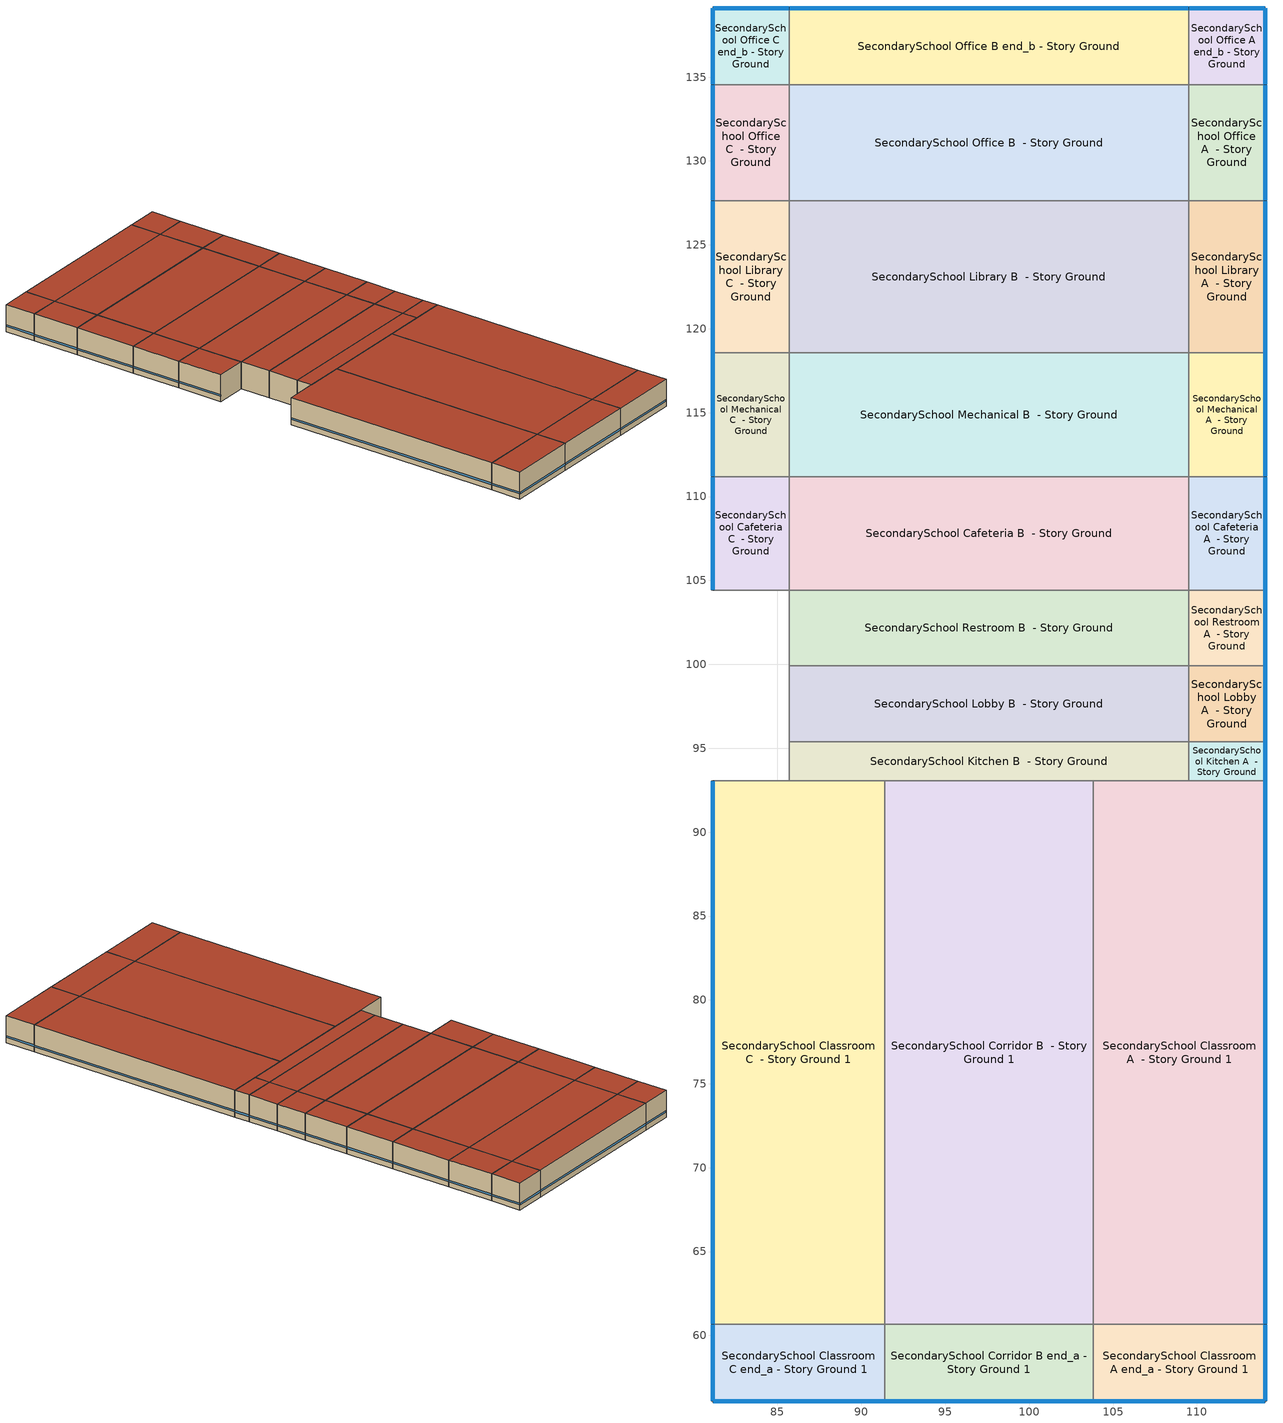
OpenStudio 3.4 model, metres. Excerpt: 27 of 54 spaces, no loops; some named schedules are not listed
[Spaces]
SecondarySchool Classroom A end_a - Story Ground 1
 floor ground (Foundation F 126 Perim 1482 Area 4684): 114.08,56.09 103.83,56.09 103.83,60.67 114.08,60.67 z0
 wall outside: 103.83,56.09 114.08,56.09 114.08,60.67 z0:3.96
 wall to SecondarySchool Corridor B end_a - Story Ground 1: 103.83,60.67 103.83,56.09 z0:3.96
 wall to SecondarySchool Classroom A  - Story Ground 1: 114.08,60.67 103.83,60.67 z0:3.96
 window (Window U-1.01 SHGC 0.74): 103.86,56.09 114.05,56.09 / 114.08,56.12 114.08,60.64 z0.76:1
 roof outside: 114.08,60.67 103.83,60.67 103.83,56.09 114.08,56.09 z3.96
SecondarySchool Corridor B end_a - Story Ground 1
 floor ground (Foundation F 126 Perim 1245 Area 5693): 103.83,56.09 91.38,56.09 91.38,60.67 103.83,60.67 z0
 wall outside: 91.38,56.09 103.83,56.09 z0:3.96
 wall to SecondarySchool Classroom C end_a - Story Ground 1: 91.38,60.67 91.38,56.09 z0:3.96
 wall to SecondarySchool Corridor B  - Story Ground 1: 103.83,60.67 91.38,60.67 z0:3.96
 window (Window U-1.01 SHGC 0.74): 91.41,56.09 103.81,56.09 z0.76:1
 roof outside: 103.83,60.67 91.38,60.67 91.38,56.09 103.83,56.09 z3.96
SecondarySchool Classroom C end_a - Story Ground 1
 floor ground (Foundation F 126 Perim 1482 Area 4684): 91.38,56.09 81.14,56.09 81.14,60.67 91.38,60.67 z0
 wall outside: 81.14,60.67 81.14,56.09 91.38,56.09 z0:3.96
 wall to SecondarySchool Classroom C  - Story Ground 1: 91.38,60.67 81.14,60.67 z0:3.96
 window (Window U-1.01 SHGC 0.74): 81.16,56.09 91.36,56.09 / 81.14,60.64 81.14,56.12 z0.76:1
 roof outside: 91.38,60.67 81.14,60.67 81.14,56.09 91.38,56.09 z3.96
SecondarySchool Classroom A  - Story Ground 1
 floor ground (Foundation F 126 Perim 3238 Area 33173): 114.08,60.67 103.83,60.67 103.83,93.05 114.08,93.05 z0
 wall outside: 114.08,60.67 114.08,93.05 z0:3.96
 wall to SecondarySchool Corridor B  - Story Ground 1: 103.83,93.05 103.83,60.67 z0:3.96
 wall to SecondarySchool Kitchen A  - Story Ground: 114.08,93.05 109.5,93.05 z0:3.96
 wall to SecondarySchool Kitchen B  - Story Ground: 109.5,93.05 103.83,93.05 z0:3.96
 window (Window U-1.01 SHGC 0.74): 114.08,60.69 114.08,93.02 z0.76:1
 roof outside: 114.08,93.05 103.83,93.05 103.83,60.67 114.08,60.67 z3.96
SecondarySchool Corridor B  - Story Ground 1
 floor ground (Foundation F 126 Perim 0 Area 40319): 103.83,60.67 91.38,60.67 91.38,93.05 103.83,93.05 z0
 wall to SecondarySchool Classroom C  - Story Ground 1: 91.38,93.05 91.38,60.67 z0:3.96
 wall to SecondarySchool Kitchen B  - Story Ground: 103.83,93.05 91.38,93.05 z0:3.96
 roof outside: 103.83,93.05 91.38,93.05 91.38,60.67 103.83,60.67 z3.96
SecondarySchool Classroom C  - Story Ground 1
 floor ground (Foundation F 126 Perim 3238 Area 33173): 91.38,60.67 81.14,60.67 81.14,93.05 91.38,93.05 z0
 wall outside: 81.14,93.05 81.14,60.67 z0:3.96
 wall to SecondarySchool Kitchen B  - Story Ground: 91.38,93.05 85.71,93.05 z0:3.96
 wall to SecondarySchool Kitchen C  - Story Ground: 85.71,93.05 81.14,93.05 z0:3.96
 window (Window U-1.01 SHGC 0.74): 81.14,93.02 81.14,60.69 z0.76:1
 roof outside: 91.38,93.05 81.14,93.05 81.14,60.67 91.38,60.67 z3.96
SecondarySchool Kitchen A  - Story Ground
 floor ground (Foundation F 126 Perim 233 Area 1064): 114.08,93.05 109.5,93.05 109.5,95.37 114.08,95.37 z0
 wall outside: 114.08,93.05 114.08,95.37 z0:3.96
 wall to SecondarySchool Kitchen B  - Story Ground: 109.5,95.37 109.5,93.05 z0:3.96
 wall to SecondarySchool Lobby A  - Story Ground: 114.08,95.37 109.5,95.37 z0:3.96
 window (Window U-1.01 SHGC 0.74): 114.08,93.07 114.08,95.35 z0.76:1.01
 roof outside: 114.08,95.37 109.5,95.37 109.5,93.05 114.08,93.05 z3.96
SecondarySchool Kitchen B  - Story Ground
 floor ground (Foundation F 126 Perim 0 Area 5537): 109.5,93.05 85.71,93.05 85.71,95.37 109.5,95.37 z0
 wall to SecondarySchool Kitchen C  - Story Ground: 85.71,95.37 85.71,93.05 z0:3.96
 wall to SecondarySchool Lobby B  - Story Ground: 109.5,95.37 85.71,95.37 z0:3.96
 roof outside: 109.5,95.37 85.71,95.37 85.71,93.05 109.5,93.05 z3.96
SecondarySchool Lobby A  - Story Ground
 floor ground (Foundation F 126 Perim 453 Area 207): 114.08,95.37 109.5,95.37 109.5,99.9 114.08,99.9 z0
 wall outside: 114.08,95.37 114.08,99.9 z0:3.96
 wall to SecondarySchool Lobby B  - Story Ground: 109.5,99.9 109.5,95.37 z0:3.96
 wall to SecondarySchool Restroom A  - Story Ground: 114.08,99.9 109.5,99.9 z0:3.96
 window (Window U-1.01 SHGC 0.74): 114.08,95.4 114.08,99.88 z0.76:1
 roof outside: 114.08,99.9 109.5,99.9 109.5,95.37 114.08,95.37 z3.96
SecondarySchool Lobby B  - Story Ground
 floor ground (Foundation F 126 Perim 0 Area 10772): 109.5,95.37 85.71,95.37 85.71,99.9 109.5,99.9 z0
 wall to SecondarySchool Lobby C  - Story Ground: 85.71,99.9 85.71,95.37 z0:3.96
 wall to SecondarySchool Restroom B  - Story Ground: 109.5,99.9 85.71,99.9 z0:3.96
 roof outside: 109.5,99.9 85.71,99.9 85.71,95.37 109.5,95.37 z3.96
SecondarySchool Restroom A  - Story Ground
 floor ground (Foundation F 126 Perim 453 Area 207): 114.08,99.9 109.5,99.9 109.5,104.43 114.08,104.43 z0
 wall outside: 114.08,99.9 114.08,104.43 z0:3.96
 wall to SecondarySchool Restroom B  - Story Ground: 109.5,104.43 109.5,99.9 z0:3.96
 wall to SecondarySchool Cafeteria A  - Story Ground: 114.08,104.43 109.5,104.43 z0:3.96
 window (Window U-1.01 SHGC 0.74): 114.08,99.93 114.08,104.4 z0.76:1
 roof outside: 114.08,104.43 109.5,104.43 109.5,99.9 114.08,99.9 z3.96
SecondarySchool Restroom B  - Story Ground
 floor ground (Foundation F 126 Perim 0 Area 10772): 109.5,99.9 85.71,99.9 85.71,104.43 109.5,104.43 z0
 wall to SecondarySchool Restroom C  - Story Ground: 85.71,104.43 85.71,99.9 z0:3.96
 wall to SecondarySchool Cafeteria B  - Story Ground: 109.5,104.43 85.71,104.43 z0:3.96
 roof outside: 109.5,104.43 85.71,104.43 85.71,99.9 109.5,99.9 z3.96
SecondarySchool Cafeteria A  - Story Ground
 floor ground (Foundation F 126 Perim 675 Area 3085): 114.08,104.43 109.5,104.43 109.5,111.18 114.08,111.18 z0
 wall outside: 114.08,104.43 114.08,111.18 z0:3.96
 wall to SecondarySchool Cafeteria B  - Story Ground: 109.5,111.18 109.5,104.43 z0:3.96
 wall to SecondarySchool Mechanical A  - Story Ground: 114.08,111.18 109.5,111.18 z0:3.96
 window (Window U-1.01 SHGC 0.74): 114.08,104.45 114.08,111.15 z0.76:1
 roof outside: 114.08,111.18 109.5,111.18 109.5,104.43 114.08,104.43 z3.96
SecondarySchool Cafeteria B  - Story Ground
 floor ground (Foundation F 126 Perim 0 Area 16057): 109.5,104.43 85.71,104.43 85.71,111.18 109.5,111.18 z0
 wall to SecondarySchool Cafeteria C  - Story Ground: 85.71,111.18 85.71,104.43 z0:3.96
 wall to SecondarySchool Mechanical B  - Story Ground: 109.5,111.18 85.71,111.18 z0:3.96
 roof outside: 109.5,111.18 85.71,111.18 85.71,104.43 109.5,104.43 z3.96
SecondarySchool Cafeteria C  - Story Ground
 floor ground (Foundation F 126 Perim 675 Area 3085): 85.71,104.43 81.14,104.43 81.14,111.18 85.71,111.18 z0
 wall outside: 81.14,111.18 81.14,104.43 z0:3.96
 wall to SecondarySchool Restroom C  - Story Ground: 81.14,104.43 85.71,104.43 z0:3.96
 wall to SecondarySchool Mechanical C  - Story Ground: 85.71,111.18 81.14,111.18 z0:3.96
 window (Window U-1.01 SHGC 0.74): 81.14,111.15 81.14,104.45 z0.76:1
 roof outside: 85.71,111.18 81.14,111.18 81.14,104.43 85.71,104.43 z3.96
SecondarySchool Mechanical A  - Story Ground
 floor ground (Foundation F 126 Perim 738 Area 3375): 114.08,111.18 109.5,111.18 109.5,118.56 114.08,118.56 z0
 wall outside: 114.08,111.18 114.08,118.56 z0:3.96
 wall to SecondarySchool Mechanical B  - Story Ground: 109.5,118.56 109.5,111.18 z0:3.96
 wall to SecondarySchool Library A  - Story Ground: 114.08,118.56 109.5,118.56 z0:3.96
 window (Window U-1.01 SHGC 0.74): 114.08,111.2 114.08,118.53 z0.76:1
 roof outside: 114.08,118.56 109.5,118.56 109.5,111.18 114.08,111.18 z3.96
SecondarySchool Mechanical B  - Story Ground
 floor ground (Foundation F 126 Perim 0 Area 17567): 109.5,111.18 85.71,111.18 85.71,118.56 109.5,118.56 z0
 wall to SecondarySchool Mechanical C  - Story Ground: 85.71,118.56 85.71,111.18 z0:3.96
 wall to SecondarySchool Library B  - Story Ground: 109.5,118.56 85.71,118.56 z0:3.96
 roof outside: 109.5,118.56 85.71,118.56 85.71,111.18 109.5,111.18 z3.96
SecondarySchool Mechanical C  - Story Ground
 floor ground (Foundation F 126 Perim 738 Area 3375): 85.71,111.18 81.14,111.18 81.14,118.56 85.71,118.56 z0
 wall outside: 81.14,118.56 81.14,111.18 z0:3.96
 wall to SecondarySchool Library C  - Story Ground: 85.71,118.56 81.14,118.56 z0:3.96
 window (Window U-1.01 SHGC 0.74): 81.14,118.53 81.14,111.2 z0.76:1
 roof outside: 85.71,118.56 81.14,118.56 81.14,111.18 85.71,111.18 z3.96
SecondarySchool Library A  - Story Ground
 floor ground (Foundation F 126 Perim 907 Area 4149): 114.08,118.56 109.5,118.56 109.5,127.63 114.08,127.63 z0
 wall outside: 114.08,118.56 114.08,127.63 z0:3.96
 wall to SecondarySchool Library B  - Story Ground: 109.5,127.63 109.5,118.56 z0:3.96
 wall to SecondarySchool Office A  - Story Ground: 114.08,127.63 109.5,127.63 z0:3.96
 window (Window U-1.01 SHGC 0.74): 114.08,118.58 114.08,127.61 z0.76:1
 roof outside: 114.08,127.63 109.5,127.63 109.5,118.56 114.08,118.56 z3.96
SecondarySchool Library B  - Story Ground
 floor ground (Foundation F 126 Perim 0 Area 21594): 109.5,118.56 85.71,118.56 85.71,127.63 109.5,127.63 z0
 wall to SecondarySchool Library C  - Story Ground: 85.71,127.63 85.71,118.56 z0:3.96
 wall to SecondarySchool Office B  - Story Ground: 109.5,127.63 85.71,127.63 z0:3.96
 roof outside: 109.5,127.63 85.71,127.63 85.71,118.56 109.5,118.56 z3.96
SecondarySchool Library C  - Story Ground
 floor ground (Foundation F 126 Perim 907 Area 4149): 85.71,118.56 81.14,118.56 81.14,127.63 85.71,127.63 z0
 wall outside: 81.14,127.63 81.14,118.56 z0:3.96
 wall to SecondarySchool Office C  - Story Ground: 85.71,127.63 81.14,127.63 z0:3.96
 window (Window U-1.01 SHGC 0.74): 81.14,127.61 81.14,118.58 z0.76:1
 roof outside: 85.71,127.63 81.14,127.63 81.14,118.56 85.71,118.56 z3.96
SecondarySchool Office A  - Story Ground
 floor ground (Foundation F 126 Perim 691 Area 3161): 114.08,127.63 109.5,127.63 109.5,134.55 114.08,134.55 z0
 wall outside: 114.08,127.63 114.08,134.55 z0:3.96
 wall to SecondarySchool Office B  - Story Ground: 109.5,134.55 109.5,127.63 z0:3.96
 wall to SecondarySchool Office A end_b - Story Ground: 114.08,134.55 109.5,134.55 z0:3.96
 window (Window U-1.01 SHGC 0.74): 114.08,127.66 114.08,134.52 z0.76:1
 roof outside: 114.08,134.55 109.5,134.55 109.5,127.63 114.08,127.63 z3.96
SecondarySchool Office B  - Story Ground
 floor ground (Foundation F 126 Perim 0 Area 16452): 109.5,127.63 85.71,127.63 85.71,134.55 109.5,134.55 z0
 wall to SecondarySchool Office C  - Story Ground: 85.71,134.55 85.71,127.63 z0:3.96
 wall to SecondarySchool Office B end_b - Story Ground: 109.5,134.55 85.71,134.55 z0:3.96
 roof outside: 109.5,134.55 85.71,134.55 85.71,127.63 109.5,127.63 z3.96
SecondarySchool Office C  - Story Ground
 floor ground (Foundation F 126 Perim 691 Area 3161): 85.71,127.63 81.14,127.63 81.14,134.55 85.71,134.55 z0
 wall outside: 81.14,134.55 81.14,127.63 z0:3.96
 wall to SecondarySchool Office C end_b - Story Ground: 85.71,134.55 81.14,134.55 z0:3.96
 window (Window U-1.01 SHGC 0.74): 81.14,134.52 81.14,127.66 z0.76:1
 roof outside: 85.71,134.55 81.14,134.55 81.14,127.63 85.71,127.63 z3.96
SecondarySchool Office A end_b - Story Ground
 floor ground (Foundation F 126 Perim 914 Area 209): 114.08,134.55 109.5,134.55 109.5,139.12 114.08,139.12 z0
 wall outside: 114.08,134.55 114.08,139.12 109.5,139.12 z0:3.96
 wall to SecondarySchool Office B end_b - Story Ground: 109.5,139.12 109.5,134.55 z0:3.96
 window (Window U-1.01 SHGC 0.74): 114.08,134.57 114.08,139.09 / 114.05,139.12 109.53,139.12 z0.76:1
 roof outside: 114.08,139.12 109.5,139.12 109.5,134.55 114.08,134.55 z3.96
SecondarySchool Office B end_b - Story Ground
 floor ground (Foundation F 126 Perim 238 Area 10879): 109.5,134.55 85.71,134.55 85.71,139.12 109.5,139.12 z0
 wall outside: 109.5,139.12 85.71,139.12 z0:3.96
 wall to SecondarySchool Office C end_b - Story Ground: 85.71,139.12 85.71,134.55 z0:3.96
 window (Window U-1.01 SHGC 0.74): 109.48,139.12 85.73,139.12 z0.76:1
 roof outside: 109.5,139.12 85.71,139.12 85.71,134.55 109.5,134.55 z3.96
SecondarySchool Office C end_b - Story Ground
 floor ground (Foundation F 126 Perim 914 Area 209): 85.71,134.55 81.14,134.55 81.14,139.12 85.71,139.12 z0
 wall outside: 85.71,139.12 81.14,139.12 81.14,134.55 z0:3.96
 window (Window U-1.01 SHGC 0.74): 81.14,139.09 81.14,134.57 / 85.68,139.12 81.16,139.12 z0.76:1
 roof outside: 85.71,139.12 81.14,139.12 81.14,134.55 85.71,134.55 z3.96
[Site]
Dothan Rgnl_AL_USA: Latitude {deg}=31.32; Longitude {deg}=-85.45; Time Zone {hr}=-6; Elevation {m}=108; Terrain=City
[Site:WaterMainsTemperature]
Calculation Method=Correlation; Annual Average Outdoor Air Temperature {C}=19.6408; Maximum Difference In Monthly Average Outdoor Air Temperatures {deltaC}=19.94
[SizingPeriod:DesignDay] Daily Dry-Bulb Temperature Range {deltaC}=9.9; Barometric Pressure {Pa}=100034; Wind Speed {m/s}=3.5; Wind Direction {deg}=320; Rain Indicator=No; Snow Indicator=No; Day of Month=21; Month=7; Day Type=SummerDesignDay; Daylight Saving Time Indicator=No; Dry-Bulb Temperature Range Modifier Type=DefaultMultipliers; Solar Model Indicator=ASHRAETau; ASHRAE Clear Sky Optical Depth for Beam Irradiance=0.45; ASHRAE Clear Sky Optical Depth for Diffuse Irradiance=2.192
Name | Maximum Dry-Bulb Temperature {C} | Humidity Condition Type | Wetbulb or DewPoint at Maximum Dry-Bulb {C}
Dothan Rgnl Ann Clg .4% Condns DB=>MWB 1 | 35.9 | Wetbulb | 24.5
Dothan Rgnl Ann Clg .4% Condns WB=>MDB 1 | 32.1 | Wetbulb | 26.6
Dothan Rgnl Ann Clg 1% Condns DB=>MWB 1 | 34.1 | Wetbulb | 24.1
Dothan Rgnl Ann Clg 2% Condns DP=>MDB 1 | 27.5 | Dewpoint | 24
[ClimateZones]
Climate Zone Institution Name 1=ASHRAE; Climate Zone Document Name 1=ANSI/ASHRAE Standard 169; Climate Zone Document Year 1=2006; Climate Zone Value 1=ASHRAE 169-2013-3A
[Building]
ComStock DOE Ref Pre-1980|SecondarySchool: Default Construction Set=ComStock DOE Ref Pre-1980 - SecSchl - ASHRAE 169-2013-3A; Default Schedule Set=Building Default Schedule Set; Standards Building Type=SecondarySchool
[Site:GroundTemperature:FCfactorMethod]
January Ground Temperature {C}=16; February Ground Temperature {C}=11.9; March Ground Temperature {C}=7.7; April Ground Temperature {C}=4; May Ground Temperature {C}=7.9; June Ground Temperature {C}=13.8; July Ground Temperature {C}=17.2; August Ground Temperature {C}=20.8; September Ground Temperature {C}=24.8; October Ground Temperature {C}=26.1; November Ground Temperature {C}=26.5; December Ground Temperature {C}=22.5
[Construction:FfactorGroundFloor] F-Factor {W/m-K}=1.26344
Name | Area {m2} | PerimeterExposed {m}
Foundation F 126 Perim 914 Area 209 | 20.9032 | 9.144
Foundation F 126 Perim 691 Area 3161 | 31.6108 | 6.91401
Foundation F 126 Perim 0 Area 16452 | 164.525 | 0
Foundation F 126 Perim 238 Area 10879 | 108.795 | 23.7959
Foundation F 126 Perim 0 Area 21594 | 215.938 | 0
Foundation F 126 Perim 907 Area 4149 | 41.489 | 9.07458
Foundation F 126 Perim 738 Area 3375 | 33.7521 | 7.38235
Foundation F 126 Perim 233 Area 1064 | 10.6382 | 2.32682
Foundation F 126 Perim 1245 Area 5693 | 56.9268 | 12.4512
Foundation F 126 Perim 1482 Area 4684 | 46.8372 | 14.8163
Foundation F 126 Perim 0 Area 17567 | 175.669 | 0
Foundation F 126 Perim 0 Area 10772 | 107.717 | 0
Foundation F 126 Perim 453 Area 207 | 20.6961 | 4.52671
Foundation F 126 Perim 3238 Area 33173 | 331.733 | 32.3821
Foundation F 126 Perim 0 Area 40319 | 403.195 | 0
Foundation F 126 Perim 0 Area 5537 | 55.3686 | 0
Foundation F 126 Perim 0 Area 16057 | 160.569 | 0
Foundation F 126 Perim 675 Area 3085 | 30.8508 | 6.74776
[DefaultConstructionSet]
ComStock DOE Ref Pre-1980 - SecSchl - ASHRAE 169-2013-3A: Default Exterior Surface Constructions=Default Surface Constructions 1; Default Interior Surface Constructions=Default Surface Constructions 2; Default Ground Contact Surface Constructions=Default Surface Constructions 3; Default Exterior SubSurface Constructions=Default Sub Surface Constructions 1; Default Interior SubSurface Constructions=Default Sub Surface Constructions 2; Interior Partition Construction=Typical Interior Partition
[DefaultSurfaceConstructions]
Name | Floor Construction | Wall Construction | Roof Ceiling Construction
Default Surface Constructions 1 | Typical Insulated Exterior Mass Floor | Typical Insulated Exterior Mass Wall R-4.44 | Typical IEAD Roof R-10.0
Default Surface Constructions 2 | Typical Interior Floor | Typical Interior Wall | Typical Interior Ceiling
Default Surface Constructions 3 | Typical Insulated Carpeted 6in Slab Floor | Typical Insulated Basement Mass Wall
[Construction]
Typical Insulated Exterior Mass Floor: 4 in. Normalweight Concrete Floor, Typical Carpet Pad
Typical IEAD Roof R-10.0: Roof Membrane, Typical Insulation R-8.88, Metal Roof Surface
Typical Interior Floor: 100mm Normalweight concrete floor, CP02 CARPET PAD
Typical Interior Wall: G01 13mm gypsum board, G01 13mm gypsum board
Typical Interior Ceiling: CP02 CARPET PAD, 100mm Normalweight concrete floor
Typical Insulated Carpeted 6in Slab Floor: 6 in. Normalweight Concrete Floor, Typical Carpet Pad
Typical Insulated Basement Mass Wall: 8 in. Concrete Block Basement Wall
U 1.22 SHGC 0.54 Simple Glazing Window U-1.22 SHGC 0.54: U 1.22 SHGC 0.54 Simple Glazing U-1.22 SHGC 0.54
U 1.22 SHGC 0.54 Simple Glazing Window U-1.22 SHGC 0.54 1: U 1.22 SHGC 0.54 Simple Glazing U-1.22 SHGC 0.54 1
Typical Insulated Metal Door: F08 Metal surface, Typical Insulation R-2.06
U 0.88 SHGC 0.16 Sgl Ref-A-L Clr 6mm: REF A CLEAR LO 6MM
Typical Overhead Door: Typical Insulation R-2.06
Typical Interior Window: Clear 3mm
Typical Interior Door; Typical Interior Partition: G05 25mm wood
Typical Insulated Exterior Mass Wall R-4.44: 1IN Stucco, 8IN CONCRETE HW RefBldg, Typical Insulation R-2.06, 1/2IN Gypsum
InteriorFurnishings 1: Std Wood 6inch 1
Window U-1.01 SHGC 0.74: Simple Glazing Single - No LowE - Clear - Aluminum
[Material] Thermal Absorptance=0.9
Name | Roughness | Thickness {m} | Conductivity {W/m-K} | Density {kg/m3} | Specific Heat {J/kg-K} | Solar Absorptance | Visible Absorptance
4 in. Normalweight Concrete Floor | MediumRough | 0.1016 | 2.31 | 2322 | 832 | 0.7 | 0.7
Roof Membrane | VeryRough | 0.0095 | 0.16 | 1121.29 | 1460 | 0.7 | 0.7
Metal Roof Surface; F08 Metal surface | Smooth | 0.0008 | 45.28 | 7824 | 500 | 0.7 | 0.7
100mm Normalweight concrete floor | MediumRough | 0.1016 | 2.31045 | 2322 | 832.557 | 0.7 | 0.7
G01 13mm gypsum board | Smooth | 0.0127 | 0.160031 | 800.001 | 1090.73 | 0.7 | 0.5
6 in. Normalweight Concrete Floor | MediumRough | 0.1524 | 2.31 | 2322 | 832 | 0.7 | 0.7
8 in. Concrete Block Basement Wall | MediumRough | 0.2032 | 1.326 | 1842 | 912 | 0.7 | 0.7
G05 25mm wood | MediumSmooth | 0.0254 | 0.15 | 608 | 1630 | 0.5 | 0.5
1IN Stucco | Smooth | 0.0253 | 0.6918 | 1858 | 837 | 0.7 | 0.92
8IN CONCRETE HW RefBldg | Rough | 0.2032 | 1.311 | 2240 | 836.8 | 0.7 | 0.7
1/2IN Gypsum | Smooth | 0.0127 | 0.16 | 784.9 | 830 | 0.4 | 0.4
Std Wood 6inch 1 | MediumSmooth | 0.15 | 0.12 | 540 | 1210 | 0.7 | 0.7
[Material:NoMass] Roughness=Smooth; Thermal Absorptance=0.9; Solar Absorptance=0.7
Name | Thermal Resistance {m2-K/W} | Visible Absorptance
Typical Carpet Pad; CP02 CARPET PAD | 0.21648 | 0.8
Typical Insulation R-8.88 | 1.56434 | 0.7
Typical Insulation R-2.06 | 0.362076 | 0.7
[DefaultSubSurfaceConstructions]
Name | Fixed Window Construction | Operable Window Construction | Door Construction | Glass Door Construction | Overhead Door Construction | Tubular Daylight Dome Construction | Tubular Daylight Diffuser Construction
Default Sub Surface Constructions 1 | U 1.22 SHGC 0.54 Simple Glazing Window U-1.22 SHGC 0.54 | U 1.22 SHGC 0.54 Simple Glazing Window U-1.22 SHGC 0.54 1 | Typical Insulated Metal Door | U 0.88 SHGC 0.16 Sgl Ref-A-L Clr 6mm | Typical Overhead Door | Typical Interior Window | Typical Interior Window
Default Sub Surface Constructions 2 | Typical Interior Window | Typical Interior Window | Typical Interior Door
[WindowMaterial:SimpleGlazingSystem]
Name | U-Factor {W/m2-K} | Solar Heat Gain Coefficient | Visible Transmittance
U 1.22 SHGC 0.54 Simple Glazing U-1.22 SHGC 0.54; U 1.22 SHGC 0.54 Simple Glazing U-1.22 SHGC 0.54 1 | 6.92748 | 0.54 | 0.38
Simple Glazing Single - No LowE - Clear - Aluminum | 5.73505 | 0.744 | 0.754
[WindowMaterial:Glazing] Optical Data Type=SpectralAverage; Infrared Transmittance at Normal Incidence=0; Front Side Infrared Hemispherical Emissivity=0.84; Conductivity {W/m-K}=0.9; Dirt Correction Factor for Solar and Visible Transmittance=1; Solar Diffusing=No
Name | Thickness {m} | Solar Transmittance at Normal Incidence | Front Side Solar Reflectance at Normal Incidence | Back Side Solar Reflectance at Normal Incidence | Visible Transmittance at Normal Incidence | Front Side Visible Reflectance at Normal Incidence | Back Side Visible Reflectance at Normal Incidence | Back Side Infrared Hemispherical Emissivity
REF A CLEAR LO 6MM | 0.006 | 0.066 | 0.341 | 0.493 | 0.08 | 0.41 | 0.37 | 0.4
Clear 3mm | 0.003 | 0.837 | 0.075 | 0.075 | 0.898 | 0.081 | 0.081 | 0.84
[SpaceType] Standards Building Type=SecondarySchool
Name | Default Schedule Set | Design Specification Outdoor Air Object | Standards Space Type
SecondarySchool Kitchen - ComStock DOE Ref Pre-1980 | SecondarySchool Kitchen Schedule Set | SecondarySchool Kitchen Ventilation | Kitchen
SecondarySchool Lobby - ComStock DOE Ref Pre-1980 | SecondarySchool Lobby Schedule Set | SecondarySchool Lobby Ventilation | Lobby
SecondarySchool Restroom - ComStock DOE Ref Pre-1980 | SecondarySchool Restroom Schedule Set | SecondarySchool Restroom Ventilation | Restroom
SecondarySchool Cafeteria - ComStock DOE Ref Pre-1980 | SecondarySchool Cafeteria Schedule Set | SecondarySchool Cafeteria Ventilation | Cafeteria
SecondarySchool Mechanical - ComStock DOE Ref Pre-1980 | SecondarySchool Mechanical Schedule Set | SecondarySchool Mechanical Ventilation | Mechanical
SecondarySchool Library - ComStock DOE Ref Pre-1980 | SecondarySchool Library Schedule Set | SecondarySchool Library Ventilation | Library
SecondarySchool Office - ComStock DOE Ref Pre-1980 | SecondarySchool Office Schedule Set | SecondarySchool Office Ventilation | Office
SecondarySchool Corridor - ComStock DOE Ref Pre-1980 | SecondarySchool Corridor Schedule Set | SecondarySchool Corridor Ventilation | Corridor
SecondarySchool Classroom - ComStock DOE Ref Pre-1980 | SecondarySchool Classroom Schedule Set | SecondarySchool Classroom Ventilation | Classroom
[BuildingStory]
Story Ground: Nominal Z Coordinate {m}=0; Nominal Floor to Floor Height {m}=3.9624
[Space] Building Story=Story Ground
Name | Space Type | Thermal Zone
SecondarySchool Classroom A end_a - Story Ground 1 | SecondarySchool Classroom - ComStock DOE Ref Pre-1980 | Zone SecondarySchool Classroom A end_a - Story Ground 1
SecondarySchool Corridor B end_a - Story Ground 1 | SecondarySchool Corridor - ComStock DOE Ref Pre-1980 | Zone SecondarySchool Corridor B end_a - Story Ground 1
SecondarySchool Classroom C end_a - Story Ground 1 | SecondarySchool Classroom - ComStock DOE Ref Pre-1980 | Zone SecondarySchool Classroom C end_a - Story Ground 1
SecondarySchool Classroom A  - Story Ground 1 | SecondarySchool Classroom - ComStock DOE Ref Pre-1980 | Zone SecondarySchool Classroom A  - Story Ground 1
SecondarySchool Corridor B  - Story Ground 1 | SecondarySchool Corridor - ComStock DOE Ref Pre-1980 | Zone SecondarySchool Corridor B  - Story Ground 1
SecondarySchool Classroom C  - Story Ground 1 | SecondarySchool Classroom - ComStock DOE Ref Pre-1980 | Zone SecondarySchool Classroom C  - Story Ground 1
SecondarySchool Kitchen A  - Story Ground | SecondarySchool Kitchen - ComStock DOE Ref Pre-1980 | Zone SecondarySchool Kitchen A  - Story Ground
SecondarySchool Kitchen B  - Story Ground | SecondarySchool Kitchen - ComStock DOE Ref Pre-1980 | Zone SecondarySchool Kitchen B  - Story Ground
SecondarySchool Lobby A  - Story Ground | SecondarySchool Lobby - ComStock DOE Ref Pre-1980 | Zone SecondarySchool Lobby A  - Story Ground
SecondarySchool Lobby B  - Story Ground | SecondarySchool Lobby - ComStock DOE Ref Pre-1980 | Zone SecondarySchool Lobby B  - Story Ground
SecondarySchool Restroom A  - Story Ground | SecondarySchool Restroom - ComStock DOE Ref Pre-1980 | Zone SecondarySchool Restroom A  - Story Ground
SecondarySchool Restroom B  - Story Ground | SecondarySchool Restroom - ComStock DOE Ref Pre-1980 | Zone SecondarySchool Restroom B  - Story Ground
SecondarySchool Cafeteria A  - Story Ground | SecondarySchool Cafeteria - ComStock DOE Ref Pre-1980 | Zone SecondarySchool Cafeteria A  - Story Ground
SecondarySchool Cafeteria B  - Story Ground | SecondarySchool Cafeteria - ComStock DOE Ref Pre-1980 | Zone SecondarySchool Cafeteria B  - Story Ground
SecondarySchool Cafeteria C  - Story Ground | SecondarySchool Cafeteria - ComStock DOE Ref Pre-1980 | Zone SecondarySchool Cafeteria C  - Story Ground
SecondarySchool Mechanical A  - Story Ground | SecondarySchool Mechanical - ComStock DOE Ref Pre-1980 | Zone SecondarySchool Mechanical A  - Story Ground
SecondarySchool Mechanical B  - Story Ground | SecondarySchool Mechanical - ComStock DOE Ref Pre-1980 | Zone SecondarySchool Mechanical B  - Story Ground
SecondarySchool Mechanical C  - Story Ground | SecondarySchool Mechanical - ComStock DOE Ref Pre-1980 | Zone SecondarySchool Mechanical C  - Story Ground
SecondarySchool Library A  - Story Ground | SecondarySchool Library - ComStock DOE Ref Pre-1980 | Zone SecondarySchool Library A  - Story Ground
SecondarySchool Library B  - Story Ground | SecondarySchool Library - ComStock DOE Ref Pre-1980 | Zone SecondarySchool Library B  - Story Ground
SecondarySchool Library C  - Story Ground | SecondarySchool Library - ComStock DOE Ref Pre-1980 | Zone SecondarySchool Library C  - Story Ground
SecondarySchool Office A  - Story Ground | SecondarySchool Office - ComStock DOE Ref Pre-1980 | Zone SecondarySchool Office A  - Story Ground
SecondarySchool Office B  - Story Ground | SecondarySchool Office - ComStock DOE Ref Pre-1980 | Zone SecondarySchool Office B  - Story Ground
SecondarySchool Office C  - Story Ground | SecondarySchool Office - ComStock DOE Ref Pre-1980 | Zone SecondarySchool Office C  - Story Ground
SecondarySchool Office A end_b - Story Ground | SecondarySchool Office - ComStock DOE Ref Pre-1980 | Zone SecondarySchool Office A end_b - Story Ground
SecondarySchool Office B end_b - Story Ground | SecondarySchool Office - ComStock DOE Ref Pre-1980 | Zone SecondarySchool Office B end_b - Story Ground
SecondarySchool Office C end_b - Story Ground | SecondarySchool Office - ComStock DOE Ref Pre-1980 | Zone SecondarySchool Office C end_b - Story Ground
[ThermalZone] Multiplier=1; Use Ideal Air Loads=No
Name | Thermostat
Zone SecondarySchool Classroom A end_a - Story Ground 1 | SecondarySchool Classroom - ComStock DOE Ref Pre-1980 Thermostat 3
Zone SecondarySchool Corridor B end_a - Story Ground 1 | SecondarySchool Corridor - ComStock DOE Ref Pre-1980 Thermostat 3
Zone SecondarySchool Classroom C end_a - Story Ground 1 | SecondarySchool Classroom - ComStock DOE Ref Pre-1980 Thermostat 8
Zone SecondarySchool Classroom A  - Story Ground 1 | SecondarySchool Classroom - ComStock DOE Ref Pre-1980 Thermostat 1
Zone SecondarySchool Corridor B  - Story Ground 1 | SecondarySchool Corridor - ComStock DOE Ref Pre-1980 Thermostat 1
Zone SecondarySchool Classroom C  - Story Ground 1 | SecondarySchool Classroom - ComStock DOE Ref Pre-1980 Thermostat 6
Zone SecondarySchool Kitchen A  - Story Ground | SecondarySchool Kitchen - ComStock DOE Ref Pre-1980 Thermostat
Zone SecondarySchool Kitchen B  - Story Ground | SecondarySchool Kitchen - ComStock DOE Ref Pre-1980 Thermostat 1
Zone SecondarySchool Lobby A  - Story Ground | SecondarySchool Lobby - ComStock DOE Ref Pre-1980 Thermostat
Zone SecondarySchool Lobby B  - Story Ground | SecondarySchool Lobby - ComStock DOE Ref Pre-1980 Thermostat 1
Zone SecondarySchool Restroom A  - Story Ground | SecondarySchool Restroom - ComStock DOE Ref Pre-1980 Thermostat
Zone SecondarySchool Restroom B  - Story Ground | SecondarySchool Restroom - ComStock DOE Ref Pre-1980 Thermostat 1
Zone SecondarySchool Cafeteria A  - Story Ground | SecondarySchool Cafeteria - ComStock DOE Ref Pre-1980 Thermostat
Zone SecondarySchool Cafeteria B  - Story Ground | SecondarySchool Cafeteria - ComStock DOE Ref Pre-1980 Thermostat 1
Zone SecondarySchool Cafeteria C  - Story Ground | SecondarySchool Cafeteria - ComStock DOE Ref Pre-1980 Thermostat 2
Zone SecondarySchool Mechanical A  - Story Ground | SecondarySchool Mechanical - ComStock DOE Ref Pre-1980 Thermostat
Zone SecondarySchool Mechanical B  - Story Ground | SecondarySchool Mechanical - ComStock DOE Ref Pre-1980 Thermostat 1
Zone SecondarySchool Mechanical C  - Story Ground | SecondarySchool Mechanical - ComStock DOE Ref Pre-1980 Thermostat 2
Zone SecondarySchool Library A  - Story Ground | SecondarySchool Library - ComStock DOE Ref Pre-1980 Thermostat
Zone SecondarySchool Library B  - Story Ground | SecondarySchool Library - ComStock DOE Ref Pre-1980 Thermostat 1
Zone SecondarySchool Library C  - Story Ground | SecondarySchool Library - ComStock DOE Ref Pre-1980 Thermostat 2
Zone SecondarySchool Office A  - Story Ground | SecondarySchool Office - ComStock DOE Ref Pre-1980 Thermostat
Zone SecondarySchool Office B  - Story Ground | SecondarySchool Office - ComStock DOE Ref Pre-1980 Thermostat 2
Zone SecondarySchool Office C  - Story Ground | SecondarySchool Office - ComStock DOE Ref Pre-1980 Thermostat 4
Zone SecondarySchool Office A end_b - Story Ground | SecondarySchool Office - ComStock DOE Ref Pre-1980 Thermostat 1
Zone SecondarySchool Office B end_b - Story Ground | SecondarySchool Office - ComStock DOE Ref Pre-1980 Thermostat 3
Zone SecondarySchool Office C end_b - Story Ground | SecondarySchool Office - ComStock DOE Ref Pre-1980 Thermostat 5
[People:Definition] Number of People Calculation Method=People/Area; Fraction Radiant=0.3
Name | People per Space Floor Area {person/m2}
SecondarySchool Cafeteria People Definition | 0.71946
SecondarySchool Classroom People Definition | 0.249938
SecondarySchool Corridor People Definition | 0.100212
SecondarySchool Kitchen People Definition | 0.166625
SecondarySchool Library People Definition | 0.229702
SecondarySchool Mechanical People Definition | 0.0100104
SecondarySchool Office People Definition | 0.0500522
SecondarySchool Restroom People Definition | 0.0999967
[People] Work Efficiency Schedule=Work Efficiency Schedule; Clothing Insulation Schedule=Clothing Schedule; Air Velocity Schedule=Air Velocity Schedule; Multiplier=1
Name | People Definition | Space or SpaceType
SecondarySchool Cafeteria People | SecondarySchool Cafeteria People Definition | SecondarySchool Cafeteria - ComStock DOE Ref Pre-1980
SecondarySchool Classroom People | SecondarySchool Classroom People Definition | SecondarySchool Classroom - ComStock DOE Ref Pre-1980
SecondarySchool Corridor People | SecondarySchool Corridor People Definition | SecondarySchool Corridor - ComStock DOE Ref Pre-1980
SecondarySchool Kitchen People | SecondarySchool Kitchen People Definition | SecondarySchool Kitchen - ComStock DOE Ref Pre-1980
SecondarySchool Library People | SecondarySchool Library People Definition | SecondarySchool Library - ComStock DOE Ref Pre-1980
SecondarySchool Mechanical People | SecondarySchool Mechanical People Definition | SecondarySchool Mechanical - ComStock DOE Ref Pre-1980
SecondarySchool Office People | SecondarySchool Office People Definition | SecondarySchool Office - ComStock DOE Ref Pre-1980
SecondarySchool Restroom People | SecondarySchool Restroom People Definition | SecondarySchool Restroom - ComStock DOE Ref Pre-1980
[Lights:Definition] Design Level Calculation Method=Watts/Area; Fraction Visible=0.2; Return Air Fraction=0
Name | Watts per Space Floor Area {W/m2} | Fraction Radiant
SecondarySchool Classroom - ComStock DOE Ref Pre-1980 General Lights Definition | 5.66011 | 0.365
SecondarySchool Office - ComStock DOE Ref Pre-1980 General Lights Definition | 6.10233 | 0.365
SecondarySchool Corridor - ComStock DOE Ref Pre-1980 General Lights Definition | 2.66834 | 0.365
SecondarySchool Library - ComStock DOE Ref Pre-1980 General Lights Definition | 5.10687 | 0.365
SecondarySchool Library - ComStock DOE Ref Pre-1980 Task Lights Definition | 2.08811 | 0.165
SecondarySchool Mechanical - ComStock DOE Ref Pre-1980 General Lights Definition | 3.55488 | 0.365
SecondarySchool Mechanical - ComStock DOE Ref Pre-1980 Task Lights Definition | 0.569567 | 0.165
SecondarySchool Restroom - ComStock DOE Ref Pre-1980 General Lights Definition | 3.01365 | 0.365
SecondarySchool Restroom - ComStock DOE Ref Pre-1980 Wall Wash Lights Definition | 0.610955 | 0.165
SecondarySchool Cafeteria - ComStock DOE Ref Pre-1980 General Lights Definition | 2.44992 | 0.365
SecondarySchool Cafeteria - ComStock DOE Ref Pre-1980 Task Lights Definition | 0.138386 | 0.165
SecondarySchool Cafeteria - ComStock DOE Ref Pre-1980 Wall Wash Lights Definition | 0.559428 | 0.165
SecondarySchool Lobby - ComStock DOE Ref Pre-1980 General Lights Definition | 1.74481 | 0.365
SecondarySchool Lobby - ComStock DOE Ref Pre-1980 Task Lights Definition | 0.190877 | 0.165
SecondarySchool Lobby - ComStock DOE Ref Pre-1980 Wall Wash Lights Definition | 0.533708 | 0.165
SecondarySchool Kitchen - ComStock DOE Ref Pre-1980 General Lights Definition | 6.49916 | 0.365
SecondarySchool Kitchen - ComStock DOE Ref Pre-1980 Task Lights Definition | 1.63527 | 0.165
[ElectricEquipment:Definition] Design Level Calculation Method=Watts/Area
Name | Watts per Space Floor Area {W/m2} | Fraction Latent | Fraction Radiant | Fraction Lost
SecondarySchool Cafeteria Elec Equip Definition | 1.72652 | 0 | 0.5 | 0
SecondarySchool Classroom Elec Equip Definition | 3.45304 | 0 | 0.5 | 0
SecondarySchool Corridor Elec Equip Definition | 0.854897 | 0 | 0.5 | 0
SecondarySchool Kitchen Elec Equip Definition | 38.3774 | 0.25 | 0.3 | 0.2
SecondarySchool Library Elec Equip Definition; SecondarySchool Lobby Elec Equip Definition; SecondarySchool Office Elec Equip Definition | 0.687635 | 0 | 0.5 | 0
SecondarySchool Mechanical Elec Equip Definition | 1.85847 | 0 | 0.5 | 0
SecondarySchool Restroom Elec Equip Definition | 13.2881 | 0 | 0.5 | 0
[ElectricEquipment] Schedule=Education_School BLDG_EQUIP_EndUseData BPR Adjusted
Name | Electric Equipment Definition | Space or SpaceType
SecondarySchool Cafeteria Elec Equip | SecondarySchool Cafeteria Elec Equip Definition | SecondarySchool Cafeteria - ComStock DOE Ref Pre-1980
SecondarySchool Classroom Elec Equip | SecondarySchool Classroom Elec Equip Definition | SecondarySchool Classroom - ComStock DOE Ref Pre-1980
SecondarySchool Corridor Elec Equip | SecondarySchool Corridor Elec Equip Definition | SecondarySchool Corridor - ComStock DOE Ref Pre-1980
SecondarySchool Kitchen Elec Equip | SecondarySchool Kitchen Elec Equip Definition | SecondarySchool Kitchen - ComStock DOE Ref Pre-1980
SecondarySchool Library Elec Equip | SecondarySchool Library Elec Equip Definition | SecondarySchool Library - ComStock DOE Ref Pre-1980
SecondarySchool Lobby Elec Equip | SecondarySchool Lobby Elec Equip Definition | SecondarySchool Lobby - ComStock DOE Ref Pre-1980
SecondarySchool Mechanical Elec Equip | SecondarySchool Mechanical Elec Equip Definition | SecondarySchool Mechanical - ComStock DOE Ref Pre-1980
SecondarySchool Office Elec Equip | SecondarySchool Office Elec Equip Definition | SecondarySchool Office - ComStock DOE Ref Pre-1980
SecondarySchool Restroom Elec Equip | SecondarySchool Restroom Elec Equip Definition | SecondarySchool Restroom - ComStock DOE Ref Pre-1980
[DesignSpecification:OutdoorAir] Outdoor Air Method=Sum
Name | Outdoor Air Flow per Person {m3/s-person} | Outdoor Air Flow per Floor Area {m3/s-m2}
SecondarySchool Cafeteria Ventilation; SecondarySchool Office Ventilation | 0.00943895
SecondarySchool Classroom Ventilation; SecondarySchool Library Ventilation | 0.00799951
SecondarySchool Corridor Ventilation; SecondarySchool Lobby Ventilation |  | 0.000508
SecondarySchool Kitchen Ventilation |  | 0.0023876
SecondarySchool Mechanical Ventilation |  | 0.000254
SecondarySchool Restroom Ventilation |  | 0.0048768
[DefaultScheduleSet]
Name | Number of People Schedule | People Activity Level Schedule | Lighting Schedule | Electric Equipment Schedule | Infiltration Schedule | Gas Equipment Schedule | Hours of Operation Schedule
SecondarySchool Cafeteria Schedule Set; SecondarySchool Classroom Schedule Set; SecondarySchool Corridor Schedule Set; SecondarySchool Library Schedule Set; SecondarySchool Lobby Schedule Set; SecondarySchool Mechanical Schedule Set; SecondarySchool Restroom Schedule Set | SecondarySchool Bldg Occ | SecondarySchool Activity | Education_School BLDG_LIGHT_EndUseData | Education_School BLDG_EQUIP_EndUseData | SecondarySchool Infil
SecondarySchool Kitchen Schedule Set | SecondarySchool Bldg Occ | SecondarySchool Activity | Education_School BLDG_LIGHT_EndUseData | Education_School BLDG_EQUIP_EndUseData | SecondarySchool Infil | SecondarySchool Kitchen Gas
SecondarySchool Office Schedule Set | SecondarySchool Office Occ | SecondarySchool Activity | Education_School BLDG_LIGHT_EndUseData | Education_School BLDG_EQUIP_EndUseData | SecondarySchool Infil
Building Default Schedule Set |  |  |  |  |  |  | Building Hours of Operation NonResidential
[GasEquipment:Definition]
SecondarySchool Kitchen Gas Equip Definition: Design Level Calculation Method=Watts/Area; Watts per Space Floor Area {W/m2}=1119.56; Fraction Latent=0.1; Fraction Radiant=0.2; Fraction Lost=0.7
[GasEquipment]
SecondarySchool Kitchen Gas Equip: Gas Equipment Definition=SecondarySchool Kitchen Gas Equip Definition; Space or SpaceType=SecondarySchool Kitchen - ComStock DOE Ref Pre-1980
[SpaceInfiltration:DesignFlowRate] Schedule=Always On Discrete; Design Flow Rate Calculation Method=Flow/ExteriorArea; Constant Term Coefficient=0; Temperature Term Coefficient=0; Velocity Term Coefficient=0.224; Velocity Squared Term Coefficient=0
Name | Space or SpaceType | Flow per Exterior Surface Area {m3/s-m2}
SecondarySchool Cafeteria A  - Story Ground Infiltration | SecondarySchool Cafeteria A  - Story Ground | 0.000476001
SecondarySchool Cafeteria C  - Story Ground Infiltration | SecondarySchool Cafeteria C  - Story Ground | 0.000476001
SecondarySchool Classroom A  - Story Ground 1 Infiltration | SecondarySchool Classroom A  - Story Ground 1 | 0.000285947
SecondarySchool Classroom A end_a - Story Ground 1 Infiltration | SecondarySchool Classroom A end_a - Story Ground 1 | 0.000570272
SecondarySchool Classroom C  - Story Ground 1 Infiltration | SecondarySchool Classroom C  - Story Ground 1 | 0.000285947
SecondarySchool Classroom C end_a - Story Ground 1 Infiltration | SecondarySchool Classroom C end_a - Story Ground 1 | 0.000570272
SecondarySchool Corridor B end_a - Story Ground 1 Infiltration | SecondarySchool Corridor B end_a - Story Ground 1 | 0.000476001
SecondarySchool Kitchen A  - Story Ground Infiltration | SecondarySchool Kitchen A  - Story Ground | 0.000476001
SecondarySchool Library A  - Story Ground Infiltration | SecondarySchool Library A  - Story Ground | 0.000476001
SecondarySchool Library C  - Story Ground Infiltration | SecondarySchool Library C  - Story Ground | 0.000476001
SecondarySchool Lobby A  - Story Ground Infiltration | SecondarySchool Lobby A  - Story Ground | 0.000476001
SecondarySchool Mechanical A  - Story Ground Infiltration | SecondarySchool Mechanical A  - Story Ground | 0.000476001
SecondarySchool Mechanical C  - Story Ground Infiltration | SecondarySchool Mechanical C  - Story Ground | 0.000476001
SecondarySchool Office A  - Story Ground Infiltration | SecondarySchool Office A  - Story Ground | 0.000476001
SecondarySchool Office A end_b - Story Ground Infiltration | SecondarySchool Office A end_b - Story Ground | 0.000650147
SecondarySchool Office B end_b - Story Ground Infiltration | SecondarySchool Office B end_b - Story Ground | 0.000476001
SecondarySchool Office C  - Story Ground Infiltration | SecondarySchool Office C  - Story Ground | 0.000476001
SecondarySchool Office C end_b - Story Ground Infiltration | SecondarySchool Office C end_b - Story Ground | 0.000650147
SecondarySchool Restroom A  - Story Ground Infiltration | SecondarySchool Restroom A  - Story Ground | 0.000476001
[Exterior:Lights:Definition]
Name | Design Level {W}
Parking Areas and Drives Def (W/ft^2) | 0.0497494
Building Facades Def (W/ft^2) | 0.25
Main Entries Def (W/ft) | 30
Other Doors Def (W/ft) | 25
[Exterior:Lights] Schedule=Always On Discrete; Control Option=AstronomicalClock
Name | Exterior Lights Definition | Multiplier
Parking Areas and Drives | Parking Areas and Drives Def (W/ft^2) | 29548.9
Building Facades | Building Facades Def (W/ft^2) | 32990.4
Main Entries | Main Entries Def (W/ft) | 120
Other Doors | Other Doors Def (W/ft) | 73.5
[ThermostatSetpoint:DualSetpoint] Heating Setpoint Temperature Schedule=SecondarySchool HtgSetp; Cooling Setpoint Temperature Schedule=SecondarySchool ClgSetp
SecondarySchool Cafeteria - ComStock DOE Ref Pre-1980 Thermostat; SecondarySchool Cafeteria - ComStock DOE Ref Pre-1980 Thermostat 1; SecondarySchool Cafeteria - ComStock DOE Ref Pre-1980 Thermostat 2; SecondarySchool Classroom - ComStock DOE Ref Pre-1980 Thermostat 1; SecondarySchool Classroom - ComStock DOE Ref Pre-1980 Thermostat 3; SecondarySchool Classroom - ComStock DOE Ref Pre-1980 Thermostat 6; SecondarySchool Classroom - ComStock DOE Ref Pre-1980 Thermostat 8; SecondarySchool Corridor - ComStock DOE Ref Pre-1980 Thermostat 1; SecondarySchool Corridor - ComStock DOE Ref Pre-1980 Thermostat 3; SecondarySchool Kitchen - ComStock DOE Ref Pre-1980 Thermostat; SecondarySchool Kitchen - ComStock DOE Ref Pre-1980 Thermostat 1; SecondarySchool Library - ComStock DOE Ref Pre-1980 Thermostat; SecondarySchool Library - ComStock DOE Ref Pre-1980 Thermostat 1; SecondarySchool Library - ComStock DOE Ref Pre-1980 Thermostat 2; SecondarySchool Lobby - ComStock DOE Ref Pre-1980 Thermostat; SecondarySchool Lobby - ComStock DOE Ref Pre-1980 Thermostat 1; SecondarySchool Mechanical - ComStock DOE Ref Pre-1980 Thermostat; SecondarySchool Mechanical - ComStock DOE Ref Pre-1980 Thermostat 1; SecondarySchool Mechanical - ComStock DOE Ref Pre-1980 Thermostat 2; SecondarySchool Office - ComStock DOE Ref Pre-1980 Thermostat; SecondarySchool Office - ComStock DOE Ref Pre-1980 Thermostat 1; SecondarySchool Office - ComStock DOE Ref Pre-1980 Thermostat 2; SecondarySchool Office - ComStock DOE Ref Pre-1980 Thermostat 3; SecondarySchool Office - ComStock DOE Ref Pre-1980 Thermostat 4; SecondarySchool Office - ComStock DOE Ref Pre-1980 Thermostat 5; SecondarySchool Restroom - ComStock DOE Ref Pre-1980 Thermostat; SecondarySchool Restroom - ComStock DOE Ref Pre-1980 Thermostat 1
[InternalMass:Definition]
Internal Mass Definition 2: Construction=InteriorFurnishings 1; Design Level Calculation Method=SurfaceArea/Area; Surface Area per Space Floor Area=2
[InternalMass] Internal Mass Definition=Internal Mass Definition 2; Multiplier=1
Name | Space or SpaceType
SecondarySchool Office C end_b - Story Ground Mass | SecondarySchool Office C end_b - Story Ground
SecondarySchool Office A end_b - Story Ground Mass | SecondarySchool Office A end_b - Story Ground
SecondarySchool Office C  - Story Ground Mass | SecondarySchool Office C  - Story Ground
SecondarySchool Office B  - Story Ground Mass | SecondarySchool Office B  - Story Ground
SecondarySchool Office B end_b - Story Ground Mass | SecondarySchool Office B end_b - Story Ground
SecondarySchool Office A  - Story Ground Mass | SecondarySchool Office A  - Story Ground
SecondarySchool Library B  - Story Ground Mass | SecondarySchool Library B  - Story Ground
SecondarySchool Library A  - Story Ground Mass | SecondarySchool Library A  - Story Ground
SecondarySchool Mechanical C  - Story Ground Mass | SecondarySchool Mechanical C  - Story Ground
SecondarySchool Library C  - Story Ground Mass | SecondarySchool Library C  - Story Ground
SecondarySchool Mechanical B  - Story Ground Mass | SecondarySchool Mechanical B  - Story Ground
SecondarySchool Classroom A end_a - Story Ground 1 Mass | SecondarySchool Classroom A end_a - Story Ground 1
SecondarySchool Restroom B  - Story Ground Mass | SecondarySchool Restroom B  - Story Ground
SecondarySchool Mechanical A  - Story Ground Mass | SecondarySchool Mechanical A  - Story Ground
SecondarySchool Corridor B end_a - Story Ground 1 Mass | SecondarySchool Corridor B end_a - Story Ground 1
SecondarySchool Classroom C  - Story Ground 1 Mass | SecondarySchool Classroom C  - Story Ground 1
SecondarySchool Classroom C end_a - Story Ground 1 Mass | SecondarySchool Classroom C end_a - Story Ground 1
SecondarySchool Corridor B  - Story Ground 1 Mass | SecondarySchool Corridor B  - Story Ground 1
SecondarySchool Kitchen A  - Story Ground Mass | SecondarySchool Kitchen A  - Story Ground
SecondarySchool Kitchen B  - Story Ground Mass | SecondarySchool Kitchen B  - Story Ground
SecondarySchool Classroom A  - Story Ground 1 Mass | SecondarySchool Classroom A  - Story Ground 1
SecondarySchool Restroom A  - Story Ground Mass | SecondarySchool Restroom A  - Story Ground
SecondarySchool Lobby B  - Story Ground Mass | SecondarySchool Lobby B  - Story Ground
SecondarySchool Lobby A  - Story Ground Mass | SecondarySchool Lobby A  - Story Ground
SecondarySchool Cafeteria B  - Story Ground Mass | SecondarySchool Cafeteria B  - Story Ground
SecondarySchool Cafeteria A  - Story Ground Mass | SecondarySchool Cafeteria A  - Story Ground
SecondarySchool Cafeteria C  - Story Ground Mass | SecondarySchool Cafeteria C  - Story Ground
[Lights] Schedule=Education_School BLDG_LIGHT_EndUseData BPR Adjusted; Fraction Replaceable=1
Name | Lights Definition | Space or SpaceType
SecondarySchool Classroom - ComStock DOE Ref Pre-1980 General Lighting | SecondarySchool Classroom - ComStock DOE Ref Pre-1980 General Lights Definition | SecondarySchool Classroom - ComStock DOE Ref Pre-1980
SecondarySchool Office - ComStock DOE Ref Pre-1980 General Lighting | SecondarySchool Office - ComStock DOE Ref Pre-1980 General Lights Definition | SecondarySchool Office - ComStock DOE Ref Pre-1980
SecondarySchool Corridor - ComStock DOE Ref Pre-1980 General Lighting | SecondarySchool Corridor - ComStock DOE Ref Pre-1980 General Lights Definition | SecondarySchool Corridor - ComStock DOE Ref Pre-1980
SecondarySchool Library - ComStock DOE Ref Pre-1980 General Lighting | SecondarySchool Library - ComStock DOE Ref Pre-1980 General Lights Definition | SecondarySchool Library - ComStock DOE Ref Pre-1980
SecondarySchool Library - ComStock DOE Ref Pre-1980 Task Lighting | SecondarySchool Library - ComStock DOE Ref Pre-1980 Task Lights Definition | SecondarySchool Library - ComStock DOE Ref Pre-1980
SecondarySchool Mechanical - ComStock DOE Ref Pre-1980 General Lighting | SecondarySchool Mechanical - ComStock DOE Ref Pre-1980 General Lights Definition | SecondarySchool Mechanical - ComStock DOE Ref Pre-1980
SecondarySchool Mechanical - ComStock DOE Ref Pre-1980 Task Lighting | SecondarySchool Mechanical - ComStock DOE Ref Pre-1980 Task Lights Definition | SecondarySchool Mechanical - ComStock DOE Ref Pre-1980
SecondarySchool Restroom - ComStock DOE Ref Pre-1980 General Lighting | SecondarySchool Restroom - ComStock DOE Ref Pre-1980 General Lights Definition | SecondarySchool Restroom - ComStock DOE Ref Pre-1980
SecondarySchool Restroom - ComStock DOE Ref Pre-1980 Wall Wash Lighting | SecondarySchool Restroom - ComStock DOE Ref Pre-1980 Wall Wash Lights Definition | SecondarySchool Restroom - ComStock DOE Ref Pre-1980
SecondarySchool Cafeteria - ComStock DOE Ref Pre-1980 General Lighting | SecondarySchool Cafeteria - ComStock DOE Ref Pre-1980 General Lights Definition | SecondarySchool Cafeteria - ComStock DOE Ref Pre-1980
SecondarySchool Cafeteria - ComStock DOE Ref Pre-1980 Task Lighting | SecondarySchool Cafeteria - ComStock DOE Ref Pre-1980 Task Lights Definition | SecondarySchool Cafeteria - ComStock DOE Ref Pre-1980
SecondarySchool Cafeteria - ComStock DOE Ref Pre-1980 Wall Wash Lighting | SecondarySchool Cafeteria - ComStock DOE Ref Pre-1980 Wall Wash Lights Definition | SecondarySchool Cafeteria - ComStock DOE Ref Pre-1980
SecondarySchool Lobby - ComStock DOE Ref Pre-1980 General Lighting | SecondarySchool Lobby - ComStock DOE Ref Pre-1980 General Lights Definition | SecondarySchool Lobby - ComStock DOE Ref Pre-1980
SecondarySchool Lobby - ComStock DOE Ref Pre-1980 Task Lighting | SecondarySchool Lobby - ComStock DOE Ref Pre-1980 Task Lights Definition | SecondarySchool Lobby - ComStock DOE Ref Pre-1980
SecondarySchool Lobby - ComStock DOE Ref Pre-1980 Wall Wash Lighting | SecondarySchool Lobby - ComStock DOE Ref Pre-1980 Wall Wash Lights Definition | SecondarySchool Lobby - ComStock DOE Ref Pre-1980
SecondarySchool Kitchen - ComStock DOE Ref Pre-1980 General Lighting | SecondarySchool Kitchen - ComStock DOE Ref Pre-1980 General Lights Definition | SecondarySchool Kitchen - ComStock DOE Ref Pre-1980
SecondarySchool Kitchen - ComStock DOE Ref Pre-1980 Task Lighting | SecondarySchool Kitchen - ComStock DOE Ref Pre-1980 Task Lights Definition | SecondarySchool Kitchen - ComStock DOE Ref Pre-1980
[Schedule:Ruleset]
SecondarySchool Office Occ: Default Day Schedule=SecondarySchool Office Occ Default; Summer Design Day Schedule=SecondarySchool Office Occ Summer Design Day; Winter Design Day Schedule=SecondarySchool Office Occ Winter Design Day
[Schedule:Day]
SecondarySchool HtgSetp Default: Yes, 6, 0, 15.5556, 21, 0, 20, 24, 0, 15.5556
Schedule Day 5; Schedule Day 6: 24, 0, 20
[Schedule:Rule] Schedule Ruleset=SecondarySchool HtgSetp; Apply Sunday=Yes; Apply Monday=Yes; Apply Tuesday=Yes; Apply Wednesday=Yes; Apply Thursday=Yes; Apply Friday=Yes; Apply Saturday=Yes
Schedule Rule 49: Rule Order=1; Day Schedule=SecondarySchool HtgSetp Wknd|Wkdy Day; Date Specification Type=DateRange; Start Month=7; Start Day=1; End Month=9; End Day=1
Schedule Rule 50: Rule Order=0; Day Schedule=SecondarySchool HtgSetp Wknd|Wkdy Day 1; Date Specification Type=DateRange; Start Month=9; Start Day=1; End Month=12; End Day=31
autogen Schedule Rule 50 2: Rule Order=2; Day Schedule=autogen Schedule Rule 50 2_day_sch; Date Specification Type=SpecificDates; Specific Month 1=9; Specific Day 1=4; Specific Month 2=9; Specific Day 2=5; Specific Month 3=9; Specific Day 3=11; Specific Month 4=9; Specific Day 4=12; Specific Month 5=9; Specific Day 5=18; Specific Month 6=9; Specific Day 6=19; Specific Month 7=9; Specific Day 7=25; Specific Month 8=9; Specific Day 8=26; Specific Month 9=10; Specific Day 9=2; Specific Month 10=10; Specific Day 10=3; Specific Month 11=10; Specific Day 11=9; Specific Month 12=10; Specific Day 12=10; Specific Month 13=10; Specific Day 13=16; Specific Month 14=10; Specific Day 14=17; Specific Month 15=10; Specific Day 15=23; Specific Month 16=10; Specific Day 16=24; Specific Month 17=10; Specific Day 17=30; Specific Month 18=10; Specific Day 18=31; Specific Month 19=11; Specific Day 19=6; Specific Month 20=11; Specific Day 20=7; Specific Month 21=11; Specific Day 21=13; Specific Month 22=11; Specific Day 22=14; Specific Month 23=11; Specific Day 23=20; Specific Month 24=11; Specific Day 24=21; Specific Month 25=11; Specific Day 25=27; Specific Month 26=11; Specific Day 26=28; Specific Month 27=12; Specific Day 27=4; Specific Month 28=12; Specific Day 28=5; Specific Month 29=12; Specific Day 29=11; Specific Month 30=12; Specific Day 30=12; Specific Month 31=12; Specific Day 31=18; Specific Month 32=12; Specific Day 32=19; Specific Month 33=12; Specific Day 33=25; Specific Month 34=12; Specific Day 34=26
